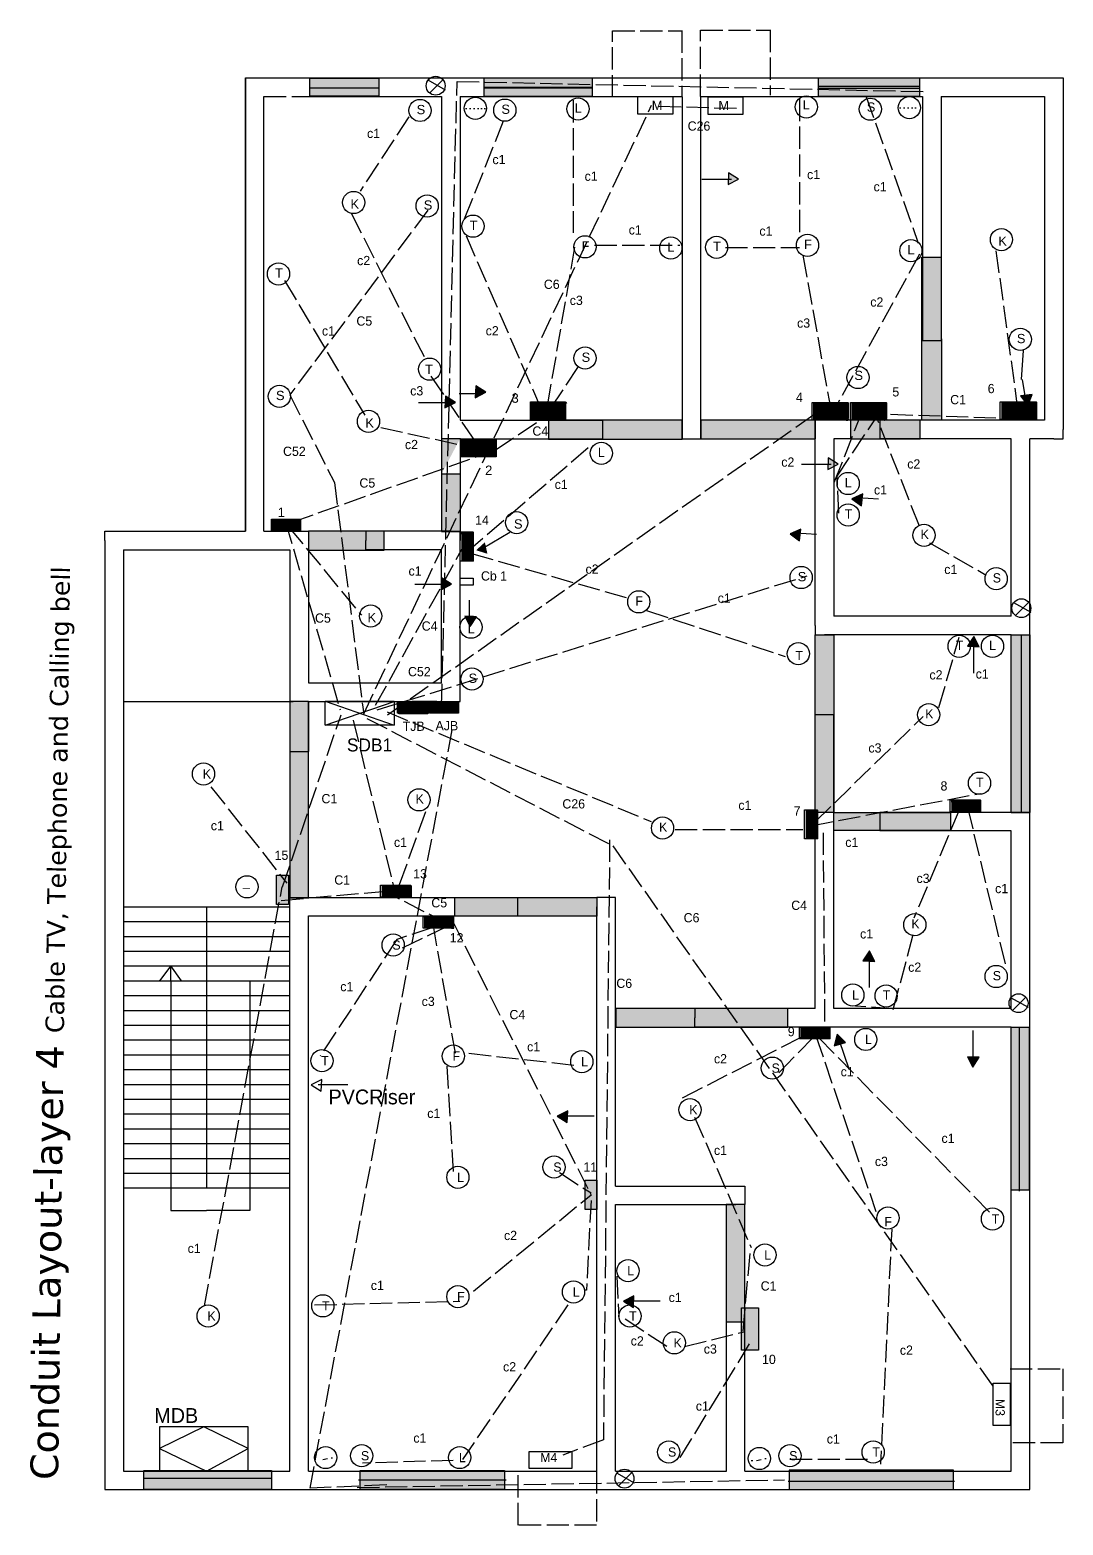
# Model space of a CAD drawing. Header units: inches. Extents: x -18 to 3128, y -1235 to 849.
# Drawn here: x 969 to 1528, y -1198 to -390 of the extents above; entities that cross this region are included whole.
import ezdxf

# ---------------------------------------------------------------- set-up
doc = ezdxf.new("R2010")
doc.units = ezdxf.units.IN
doc.linetypes.add('ACAD_ISO02W100', pattern=[15, 12, -3])
doc.linetypes.add('ACAD_ISO03W100', pattern=[30, 12, -18])
pattern_1 = [(45, (-222.86704, -1348.74117), (-0.088388348, 0.088388348), [])]

msp = doc.modelspace()

# ---------------------------------------------------------------- hatches: boundary and pattern name
for color, points in [(103, [(1120.63, -416.11), (1157.87, -416.11), (1157.87, -425.91), (1120.63, -425.91)]), (55, [(1393.8, -601.02), (1331.94, -601.02), (1331.94, -611.02), (1393.8, -611.02)]), (103, [(1499.8, -717.02), (1509.8, -717.02), (1509.8, -813.02), (1499.8, -813.02)]), (103, [(1499.8, -929.02), (1509.54, -929.02), (1509.54, -1017.16), (1499.8, -1017.16)]), (55, [(1355.74, -1024.99), (1345.62, -1024.99), (1345.62, -1088.4), (1355.74, -1088.4)]), (103, [(1030.85, -1168.71), (1099.89, -1168.71), (1099.89, -1179), (1030.85, -1179)]), (103, [(1147.8, -1168.65), (1225.8, -1168.65), (1225.8, -1178.93), (1147.8, -1178.93)]), (103, [(1468.56, -1168.57), (1379.74, -1168.57), (1379.74, -1178.92), (1468.56, -1178.92)])]:
    msp.add_hatch(color=color).paths.add_polyline_path(points)
h = msp.add_hatch(color=103)
h.paths.add_polyline_path([(1214.92, -416.07), (1273.31, -416.07), (1273.31, -426.15), (1214.92, -426.15)])
edge = h.paths.add_edge_path()
edge.add_line((1214.82, -421.01), (1273.3, -421.01))
h = msp.add_hatch(color=103)
h.paths.add_polyline_path([(1395.5, -416.07), (1450.19, -416.07), (1450.19, -426.01), (1395.5, -426.01)])
edge = h.paths.add_edge_path(flags=17)
edge.add_line((1395.5, -420.49), (1450.19, -420.49))
at = {"linetype": 'ACAD_ISO02W100'}
h = msp.add_hatch(color=7, dxfattribs=at)
h.paths.add_polyline_path([(1346.66, -473.68), (1352.32, -470.74), (1346.94, -467.31)])
h.paths.add_polyline_path([(1400.61, -627.73), (1406.27, -624.79), (1400.89, -621.36)])
h = msp.add_hatch(color=55)
h.paths.add_polyline_path([(1451.47, -512.84), (1461.8, -512.84), (1462.1, -601), (1451.47, -601.04)])
edge = h.paths.add_edge_path(flags=16)
edge.add_line((1451.8, -558.02), (1461.8, -558.02))
at = {"linetype": 'ByBlock'}
for points in [[(1193.6, -594.35), (1199.26, -591.41), (1193.88, -587.97)], [(1210.03, -588.87), (1215.69, -585.93), (1210.31, -582.5)], [(1504.82, -587.93), (1508.65, -593.03), (1511.15, -587.16)], [(1419.47, -640.9), (1413.63, -643.48), (1418.78, -647.24)], [(1386.03, -659.9), (1380.2, -662.48), (1385.34, -666.24)], [(1204.35, -706.96), (1207.29, -712.62), (1210.72, -707.24)]]:
    msp.add_hatch(color=7, dxfattribs=at).paths.add_polyline_path(points)
at = {"linetype": 'ACAD_ISO02W100'}
h = msp.add_hatch(dxfattribs=at)
h.set_pattern_fill('ANSI31', color=252, style=0)
h.set_pattern_definition([(45, (-222.00915, -1348.74117), (-0.088388348, 0.088388348), [])])
h.paths.add_polyline_path([(1392.96, -591.39), (1411.81, -591.39), (1411.81, -601.06), (1392.96, -601.06)])
h.paths.add_polyline_path([(1413.66, -591.39), (1432.51, -591.39), (1432.51, -601.06), (1413.66, -601.06)])
h.paths.add_polyline_path([(1494.67, -591.04), (1513.52, -591.04), (1513.52, -600.7), (1494.67, -600.7)])
h.paths.add_polyline_path([(1168.89, -753.03), (1184.64, -753.03), (1184.64, -759.39), (1168.89, -759.39)])
h.paths.add_polyline_path([(1209.05, -661.42), (1209.05, -677.18), (1202.68, -677.18), (1202.68, -661.42)])
h.paths.add_polyline_path([(1395.25, -811.6), (1395.25, -827.36), (1388.88, -827.36), (1388.88, -811.6)])
h.paths.add_polyline_path([(1467.63, -806.29), (1483.39, -806.29), (1483.39, -812.66), (1467.63, -812.66)])
h.paths.add_polyline_path([(1386.11, -929.03), (1401.87, -929.03), (1401.87, -935.39), (1386.11, -935.39)])
h.paths.add_polyline_path([(1182.64, -869.26), (1198.39, -869.26), (1198.39, -875.62), (1182.64, -875.62)])
h.paths.add_polyline_path([(1159.72, -852.39), (1175.48, -852.39), (1175.48, -858.76), (1159.72, -858.76)])
h = msp.add_hatch(dxfattribs=at)
h.set_pattern_fill('ANSI31', color=252, style=0)
h.set_pattern_definition(pattern_1)
h.paths.add_polyline_path([(1239.97, -591.15), (1258.82, -591.15), (1258.82, -600.81), (1239.97, -600.81)])
h = msp.add_hatch(color=55)
h.paths.add_polyline_path([(1321.8, -601.02), (1249.59, -601.02), (1249.59, -611.28), (1321.8, -611.28)])
edge = h.paths.add_edge_path(flags=16)
edge.add_line((1278.8, -601.02), (1278.8, -611.02))
h = msp.add_hatch(color=55)
h.paths.add_polyline_path([(1450.59, -600.96), (1412.85, -600.96), (1412.85, -611.05), (1450.59, -611.05)])
edge = h.paths.add_edge_path(flags=16)
edge.add_line((1428.8, -601.02), (1428.8, -611.02))
h = msp.add_hatch(color=55)
h.paths.add_polyline_path([(1201.98, -611.04), (1191.85, -611.04), (1191.85, -661.21), (1201.98, -661.21)])
edge = h.paths.add_edge_path()
edge.add_line((1201.8, -611.02), (1201.8, -630.02))
edge.add_line((1191.8, -630.02), (1201.8, -630.02))
h = msp.add_hatch(dxfattribs=at)
h.set_pattern_fill('ANSI31', color=252, style=0)
h.set_pattern_definition(pattern_1)
h.paths.add_polyline_path([(1202.49, -611.23), (1221.34, -611.23), (1221.34, -620.89), (1202.49, -620.89)])
h = msp.add_hatch(dxfattribs=at)
h.set_pattern_fill('ANSI31', color=252, style=0)
h.set_pattern_definition(pattern_1)
h.paths.add_polyline_path([(1099.81, -654.48), (1115.57, -654.48), (1115.57, -660.85), (1099.81, -660.85)])
h.paths.add_polyline_path([(1101.97, -647.05), (1106.32, -647.05), (1106.32, -654.57), (1101.97, -654.57)], flags=9)
h = msp.add_hatch(color=55)
h.paths.add_polyline_path([(1160.81, -661.01), (1119.96, -661.01), (1119.96, -671.22), (1160.81, -671.22)])
edge = h.paths.add_edge_path(flags=16)
edge.add_line((1150.8, -671.02), (1150.8, -666.02))
edge.add_line((1150.8, -661.02), (1150.8, -666.02))
for color, points in [(7, [(1215.21, -667.01), (1210.52, -671.33), (1216.61, -673.24)]), (7, [(1191.51, -692.65), (1197.17, -689.71), (1191.79, -686.28)]), (7, [(1482.51, -723.54), (1479.56, -717.88), (1476.13, -723.25)]), (57, [(1168.63, -753.39), (1184.39, -753.39), (1184.39, -759.75), (1168.63, -759.75)]), (252, [(1109, -846.98), (1109, -862.74), (1102.63, -862.74), (1102.63, -846.98)]), (7, [(1426.01, -893.54), (1423.06, -887.88), (1419.63, -893.25)]), (7, [(1410.25, -937.36), (1405.62, -932.97), (1404.13, -939.17)]), (7, [(1476.13, -945.08), (1479.08, -950.74), (1482.51, -945.36)]), (7, [(1260.05, -974.33), (1254.39, -977.28), (1259.77, -980.71)]), (7, [(1295.79, -1074.24), (1290.13, -1077.18), (1295.51, -1080.61)])]:
    msp.add_hatch(color=color, dxfattribs=at).paths.add_polyline_path(points)
h = msp.add_hatch(color=55)
h.paths.add_polyline_path([(1393.8, -717.02), (1403.8, -717.02), (1403.8, -813.02), (1393.8, -813.02)])
edge = h.paths.add_edge_path(flags=17)
edge.add_line((1393.8, -760.02), (1403.8, -760.02))
h = msp.add_hatch(color=55)
h.paths.add_polyline_path([(1119.79, -753.01), (1109.8, -753.01), (1109.8, -859.21), (1119.79, -859.21)])
edge = h.paths.add_edge_path()
edge.add_line((1109.8, -780.02), (1119.8, -780.02))
h = msp.add_hatch(dxfattribs=at)
h.set_pattern_fill('ANSI31', color=141, style=0)
h.set_pattern_definition(pattern_1)
h.paths.add_polyline_path([(1185.29, -753.07), (1201.04, -753.07), (1201.04, -759.44), (1185.29, -759.44)])
h = msp.add_hatch(color=55)
h.paths.add_polyline_path([(1403.8, -813.02), (1466.86, -813.02), (1466.86, -822.88), (1403.8, -822.88)])
edge = h.paths.add_edge_path()
edge.add_line((1428.8, -813.02), (1428.8, -823.02))
h = msp.add_hatch(color=55)
h.paths.add_polyline_path([(1198.94, -858.95), (1275.78, -858.95), (1275.78, -869.09), (1198.94, -869.09)])
edge = h.paths.add_edge_path(flags=16)
edge.add_line((1232.8, -859.02), (1232.8, -869.02))
h = msp.add_hatch(color=55)
h.paths.add_polyline_path([(1378.98, -919), (1286.05, -919), (1286.05, -929.02), (1378.98, -929.02)])
edge = h.paths.add_edge_path()
edge.add_line((1328.8, -929.02), (1328.8, -924.02))
edge.add_line((1328.8, -919.02), (1328.8, -924.02))
h = msp.add_hatch(color=252, dxfattribs=at)
h.paths.add_polyline_path([(1363.18, -1080.78), (1363.18, -1103.78), (1353.88, -1103.78), (1353.88, -1080.78)])
h.paths.add_polyline_path([(1275.72, -1011.88), (1275.72, -1027.64), (1269.35, -1027.64), (1269.35, -1011.88)])

# ---------------------------------------------------------------- linework, layer by layer
for p, q in [((1284.22, -426.47), (1284.22, -390.6)), ((1284.22, -390.6), (1321.75, -390.6)), ((1321.75, -390.6), (1321.75, -390.4)), ((1321.75, -390.4), (1321.75, -425.76)), ((1331.84, -426.15), (1331.84, -390.28)), ((1331.84, -390.28), (1369.36, -390.28)), ((1369.36, -390.28), (1369.36, -390.08)), ((1369.36, -390.08), (1369.36, -425.44)), ((1095.8, -426.02), (1114.8, -426.02)), ((1262.97, -428.11), (1262.97, -499.83)), ((1385.37, -427.37), (1385.37, -499.87)), ((1421.34, -426.18), (1449.51, -505.26)), ((1174.13, -437.02), (1147.82, -477.22)), ((1225.14, -439.44), (1203.21, -494.56)), ((1142.9, -489.13), (1182.64, -567.31)), ((1205.09, -501.45), (1245.82, -595.39)), ((1263.67, -507.57), (1248.19, -597.58)), ((1274.49, -506.46), (1320.63, -506.46)), ((1345.22, -507.66), (1385.37, -507.66)), ((1387.17, -511.85), (1402.16, -595.13)), ((1450.11, -511.25), (1403.36, -596.93)), ((1491.47, -509.45), (1502.85, -592.13)), ((1106.99, -525.61), (1150.28, -598.36)), ((1265.62, -572.07), (1249.74, -596.16)), ((1404.13, -634.74), (1418.63, -597.74)), ((1158.99, -604.98), (1211.32, -616.4)), ((1271, -616), (1206.13, -671.91)), ((1211.32, -616.4), (1211.32, -616.4)), ((1109.15, -658.59), (1148.45, -706.5)), ((1207.91, -673.1), (1293.61, -697.49)), ((1302.68, -703.81), (1377.63, -728.74)), ((1183.13, -812.74), (1167.63, -855.74)), ((1318.04, -822.21), (1387.15, -822.21))]:
    msp.add_line(p, q, dxfattribs=at)
for p, q in [((1085.8, -421.02), (1085.8, -416.02)), ((1085.8, -416.02), (1090.8, -416.02)), ((1085.8, -416.02), (1085.8, -661.02)), ((1090.8, -416.02), (1114.8, -416.02)), ((1114.8, -416.02), (1196.8, -416.02)), ((1184.32, -417.15), (1193.82, -422.43)), ((1185.38, -424.18), (1192.41, -417.15)), ((1196.8, -416.02), (1326.8, -416.02)), ((1326.8, -416.02), (1456.8, -416.02)), ((1456.8, -416.02), (1522.8, -416.02)), ((1522.8, -416.02), (1527.8, -416.02)), ((1527.8, -416.02), (1527.8, -421.02)), ((1085.8, -661.02), (1085.8, -421.02)), ((1085.8, -421.02), (1085.8, -661.02)), ((1095.8, -661.02), (1095.8, -426.02)), ((1102.8, -426.02), (1105.3, -426.02)), ((1105.3, -426.02), (1105.3, -426.02)), ((1105.3, -426.02), (1106.93, -426.02)), ((1114.8, -426.02), (1191.8, -426.02)), ((1191.8, -426.02), (1191.8, -606.02)), ((1201.8, -426.02), (1321.8, -426.02)), ((1201.8, -426.02), (1201.8, -601.02)), ((1321.8, -426.02), (1321.8, -606.02)), ((1331.8, -426.02), (1451.8, -426.02)), ((1331.8, -426.02), (1331.8, -606.02)), ((1451.8, -426.02), (1451.8, -558.02)), ((1461.8, -426.02), (1517.8, -426.02)), ((1461.8, -426.02), (1461.8, -558.02)), ((1517.8, -426.02), (1517.8, -601.02)), ((1527.8, -421.02), (1527.8, -606.02)), ((1451.8, -558.02), (1461.8, -558.02)), ((1505.25, -578.95), (1506.45, -563.38)), ((1191.8, -606.02), (1191.8, -630.02)), ((1201.8, -601.02), (1278.8, -601.02)), ((1278.8, -601.02), (1278.8, -611.02)), ((1321.8, -606.02), (1321.8, -611.02)), ((1331.8, -606.02), (1331.8, -611.02)), ((1413, -601.02), (1393.8, -601.02)), ((1393.8, -601.02), (1393.8, -611.02)), ((1413, -611.02), (1413, -601.02)), ((1504.8, -601.02), (1428.8, -601.02)), ((1428.8, -601.02), (1428.8, -611.02)), ((1517.8, -601.02), (1504.8, -601.02)), ((1527.8, -611.02), (1527.8, -606.02)), ((1201.8, -611.02), (1201.8, -630.02)), ((1201.8, -611.02), (1278.8, -611.02)), ((1321.8, -611.02), (1331.94, -611.02)), ((1393.8, -712.02), (1393.8, -611.02)), ((1413, -611.02), (1403.8, -611.02)), ((1403.8, -611.02), (1403.8, -707.02)), ((1499.8, -611.02), (1428.8, -611.02)), ((1499.8, -707.02), (1499.8, -611.02)), ((1509.8, -712.02), (1509.8, -611.02)), ((1522.8, -611.02), (1509.8, -611.02)), ((1522.8, -611.02), (1527.8, -611.02)), ((1191.8, -630.02), (1201.8, -630.02)), ((1009.8, -666.02), (1009.8, -661.02)), ((1009.8, -661.02), (1014.8, -661.02)), ((1014.8, -661.02), (1085.8, -661.02)), ((1095.8, -661.02), (1114.8, -661.02)), ((1114.8, -661.02), (1119.8, -661.02)), ((1119.8, -661.02), (1119.8, -666.02)), ((1196.8, -661.02), (1150.8, -661.02)), ((1150.8, -661.02), (1150.8, -666.02)), ((1196.8, -661.02), (1201.8, -661.02)), ((1201.8, -661.02), (1201.8, -666.02)), ((1009.8, -666.02), (1009.8, -748.02)), ((1119.8, -666.02), (1119.8, -743.02)), ((1150.8, -671.02), (1150.8, -666.02)), ((1201.8, -748.02), (1201.8, -666.02)), ((1019.8, -671.02), (1019.8, -748.02)), ((1019.8, -671.02), (1090.8, -671.02)), ((1090.8, -671.02), (1109.8, -671.02)), ((1109.8, -671.02), (1109.8, -748.02)), ((1191.8, -671.02), (1150.8, -671.02)), ((1191.8, -743.02), (1191.8, -671.02)), ((1500.93, -699.54), (1510.43, -704.81)), ((1501.99, -706.57), (1509.03, -699.54)), ((1499.8, -707.02), (1403.8, -707.02)), ((1393.8, -712.02), (1393.8, -717.02)), ((1393.8, -717.02), (1398.8, -717.02)), ((1499.8, -717.02), (1398.8, -717.02)), ((1499.8, -813.02), (1499.8, -717.02)), ((1499.8, -717.02), (1509.8, -717.02)), ((1509.8, -818.02), (1509.8, -712.02)), ((1119.8, -743.02), (1191.8, -743.02)), ((1009.8, -748.02), (1009.8, -864.02)), ((1019.8, -748.02), (1019.8, -864.02)), ((1109.8, -748.02), (1109.8, -780.02)), ((1201.8, -753.02), (1201.8, -748.02)), ((1119.8, -753.02), (1119.8, -780.02)), ((1119.8, -753.02), (1196.8, -753.02)), ((1128.85, -752.91), (1166.23, -765.82)), ((1128.85, -765.82), (1166.23, -753.02)), ((1196.8, -753.02), (1201.8, -753.02)), ((1393.8, -919.02), (1393.8, -760.02)), ((1393.8, -760.02), (1403.8, -760.02)), ((1403.8, -919.02), (1403.8, -760.02)), ((1109.8, -780.02), (1119.8, -780.02)), ((1499.8, -813.02), (1428.8, -813.02)), ((1428.8, -813.02), (1428.8, -823.02)), ((1499.8, -813.02), (1509.8, -813.02)), ((1499.8, -823.02), (1428.8, -823.02)), ((1499.8, -919.02), (1499.8, -823.02)), ((1509.8, -924.02), (1509.8, -818.02)), ((1009.8, -864.02), (1009.8, -1174.02)), ((1019.8, -864.02), (1019.8, -1169.02)), ((1019.8, -864.02), (1109.8, -864.02)), ((1064.8, -864.02), (1064.8, -1016.02)), ((1109.8, -864.02), (1109.8, -859.02)), ((1109.8, -859.02), (1114.8, -859.02)), ((1109.8, -1169.02), (1109.8, -864.02)), ((1114.8, -859.02), (1232.8, -859.02)), ((1232.8, -859.02), (1232.8, -869.02)), ((1285.8, -858.95), (1275.78, -858.95)), ((1275.8, -1020.02), (1275.8, -864.02)), ((1285.8, -864.02), (1285.8, -858.95)), ((1285.8, -1015.02), (1285.8, -864.02)), ((1019.8, -872.02), (1109.8, -872.02)), ((1119.8, -1169.02), (1119.8, -869.02)), ((1119.8, -869.02), (1232.8, -869.02)), ((1019.8, -880.02), (1109.8, -880.02)), ((1019.8, -888.02), (1109.8, -888.02)), ((1019.8, -896.02), (1109.8, -896.02)), ((1045.44, -896.02), (1039.41, -904.02)), ((1045.45, -904.02), (1045.44, -896.02)), ((1051.16, -904.02), (1045.44, -896.02)), ((1019.8, -904.02), (1109.8, -904.02)), ((1039.15, -903.69), (1039.15, -903.69)), ((1045.45, -904.02), (1045.45, -1028.27)), ((1045.45, -904.02), (1051.16, -904.02)), ((1088.21, -904.02), (1088.21, -1028.27)), ((1019.8, -912.02), (1109.8, -912.02)), ((1499.43, -913.04), (1508.93, -918.31)), ((1500.49, -920.07), (1507.53, -913.04)), ((1019.8, -920.02), (1109.8, -920.02)), ((1393.8, -919.02), (1328.8, -919.02)), ((1328.8, -919.02), (1328.8, -924.02)), ((1499.8, -919.02), (1403.8, -919.02)), ((1019.8, -928.02), (1109.8, -928.02)), ((1328.8, -929.02), (1328.8, -924.02)), ((1398.8, -929.02), (1328.8, -929.02)), ((1499.8, -929.02), (1398.8, -929.02)), ((1499.8, -1020.02), (1499.8, -929.02)), ((1509.8, -1020.02), (1509.8, -924.02)), ((1019.8, -936.02), (1109.8, -936.02)), ((1019.8, -944.02), (1109.8, -944.02)), ((1019.8, -952.02), (1109.8, -952.02)), ((1019.8, -960.02), (1109.8, -960.02)), ((1019.8, -968.02), (1109.8, -968.02)), ((1019.8, -976.02), (1109.8, -976.02)), ((1019.8, -984.02), (1109.8, -984.02)), ((1019.8, -992.02), (1109.8, -992.02)), ((1019.8, -1000.02), (1109.8, -1000.02)), ((1019.8, -1008.02), (1109.8, -1008.02)), ((1019.8, -1016.02), (1109.8, -1016.02)), ((1285.8, -1015.02), (1350.8, -1015.02)), ((1350.8, -1015.02), (1355.8, -1015.02)), ((1355.8, -1015.02), (1355.8, -1025.02)), ((1275.8, -1169.02), (1275.8, -1020.02)), ((1285.8, -1169.02), (1285.8, -1025.02)), ((1285.8, -1025.02), (1350.8, -1025.02)), ((1355.8, -1025.02), (1350.8, -1025.02)), ((1499.8, -1169.02), (1499.8, -1020.02)), ((1509.8, -1174.02), (1509.8, -1020.02)), ((1045.45, -1028.27), (1064.8, -1028.27)), ((1088.21, -1028.27), (1064.8, -1028.27)), ((1345.8, -1169.02), (1345.8, -1050.02)), ((1355.8, -1169.02), (1355.8, -1050.02)), ((1087.17, -1145.1), (1039.33, -1145.1)), ((1039.33, -1145.1), (1039.33, -1168.71)), ((1063.25, -1145.1), (1039.33, -1156.9)), ((1087.17, -1156.9), (1063.25, -1145.1)), ((1087.17, -1168.71), (1087.17, -1145.1)), ((1039.33, -1156.9), (1064.8, -1169.02)), ((1064.8, -1169.02), (1087.17, -1156.9)), ((1019.8, -1169.02), (1109.8, -1169.02)), ((1039.33, -1168.71), (1086.56, -1168.71)), ((1119.8, -1169.02), (1275.8, -1169.02)), ((1285.8, -1169.02), (1345.8, -1169.02)), ((1286.43, -1170.04), (1295.93, -1175.31)), ((1287.49, -1177.07), (1294.53, -1170.04)), ((1355.8, -1169.02), (1499.8, -1169.02)), ((1009.8, -1174.02), (1009.8, -1179.02)), ((1009.8, -1179.02), (1014.8, -1179.02)), ((1014.8, -1179.02), (1114.8, -1179.02)), ((1114.8, -1179.02), (1280.8, -1179.02)), ((1280.8, -1179.02), (1350.8, -1179.02)), ((1350.8, -1179.02), (1504.8, -1179.02)), ((1504.8, -1179.02), (1509.8, -1179.02)), ((1509.8, -1179.02), (1509.8, -1174.02))]:
    msp.add_line(p, q)
at = {"color": 140, "linetype": 'ACAD_ISO02W100'}
for p, q in [((1191.85, -755.48), (1200.17, -417.93)), ((1200.17, -417.93), (1454.55, -423.48)), ((1120.74, -1178.33), (1197.89, -766.65)), ((1162.14, -1176.45), (1120.74, -1178.33)), ((1146.26, -1177.88), (1377.26, -1173.79))]:
    msp.add_line(p, q, dxfattribs=at)
at = {"color": 250}
for p, q in [((1120.57, -421.36), (1157.5, -421.36)), ((1215.05, -421.41), (1273.48, -421.41)), ((1395.32, -421.57), (1450.38, -421.57)), ((1505.2, -717.21), (1505.2, -813.46)), ((1504.05, -929.65), (1504.05, -1017.68)), ((1030.85, -1172.95), (1099.89, -1172.95)), ((1146.95, -1173.79), (1226.66, -1173.79)), ((1379.19, -1174.56), (1469.1, -1174.56))]:
    msp.add_line(p, q, dxfattribs=at)
at = {"color": 0}
for p, q in [((1214.82, -421.01), (1273.3, -421.01)), ((1395.5, -420.49), (1450.19, -420.49)), ((1111.63, -753.24), (1019.63, -753.24))]:
    msp.add_line(p, q, dxfattribs=at)
at = {"color": 3, "linetype": 'ACAD_ISO02W100'}
for p, q in [((1149.7, -759.73), (1305.37, -430.82)), ((1309.25, -431.26), (1352.96, -432.51)), ((1184.41, -487.57), (1109.73, -587.4)), ((1109.73, -587.4), (1133.92, -634.68)), ((1133.92, -634.68), (1149.7, -759.73)), ((1157.06, -757.63), (1389.51, -685.12)), ((1151.49, -762.24), (1284.36, -831.13)), ((1282.68, -827.77), (1279.32, -1152.07)), ((1284.36, -831.13), (1491.23, -1125.18)), ((1279.32, -1152.07), (1257.45, -1160.47))]:
    msp.add_line(p, q, dxfattribs=at)
at = {"linetype": 'ACAD_ISO03W100'}
for p, q in [((1204.71, -432.49), (1205.43, -432.49)), ((1206.83, -432.49), (1207.55, -432.49)), ((1209.1, -432.49), (1209.82, -432.49)), ((1211.17, -432.49), (1211.89, -432.49)), ((1213.05, -432.49), (1213.77, -432.49)), ((1214.79, -432.49), (1215.51, -432.49)), ((1439.33, -432.22), (1440.05, -432.22)), ((1441.45, -432.22), (1442.17, -432.22)), ((1443.71, -432.22), (1444.44, -432.22)), ((1445.79, -432.22), (1446.51, -432.22)), ((1447.67, -432.22), (1448.39, -432.22)), ((1132.08, -1161.8), (1132.8, -1161.8)), ((1366.58, -1162.3), (1367.3, -1162.3))]:
    msp.add_line(p, q, dxfattribs=at)
at = {"linetype": 'ByBlock'}
for p, q in [((1332.45, -470.77), (1348.55, -470.77)), ((1505.66, -578.98), (1507.51, -590.04)), ((1201.34, -586.57), (1212.55, -586.57)), ((1179.39, -591.44), (1195.48, -591.44)), ((1386.4, -624.83), (1402.5, -624.83)), ((1428, -643.75), (1416.81, -643.04)), ((1228.65, -661.81), (1214.15, -670.31)), ((1394.56, -662.75), (1383.37, -662.04)), ((1177.31, -689.75), (1193.4, -689.75)), ((1206.66, -698.26), (1206.66, -709.48)), ((1479.6, -737.74), (1479.6, -721.65)), ((1423.1, -907.74), (1423.1, -891.65)), ((1412.13, -951.74), (1406.89, -936.53)), ((1479.04, -930.88), (1479.04, -946.97)), ((1141.22, -960.31), (1125.13, -960.31)), ((1274.25, -977.24), (1258.16, -977.24)), ((1310, -1077.15), (1293.9, -1077.15))]:
    msp.add_line(p, q, dxfattribs=at)
at = {"color": 9, "linetype": 'ACAD_ISO02W100'}
msp.add_line((1186.07, -577.23), (1211.92, -615.57), dxfattribs=at)
at = {"color": 1, "linetype": 'ACAD_ISO02W100'}
for p, q in [((1162.55, -760.36), (1396.76, -595.29)), ((1220.7, -617.31), (1259.61, -591.39)), ((1419.57, -597.35), (1499.38, -600.04)), ((1111.03, -656.18), (1220.7, -617.31)), ((1107.49, -656.18), (1136.97, -757.51)), ((1156.17, -755.15), (1205.45, -665.95)), ((1162.4, -758.73), (1305.16, -818.01)), ((1143.99, -763.25), (1166.6, -855.92)), ((1398.05, -824), (1398.95, -934.2)), ((1105.15, -860.56), (1164.28, -855.35)), ((1195.77, -873.57), (1165.18, -857.83)), ((1197.63, -871.72), (1272.72, -1019.91)), ((1358.38, -1051.53), (1354.6, -1094.24))]:
    msp.add_line(p, q, dxfattribs=at)
at = {"color": 0, "linetype": 'ACAD_ISO02W100'}
for p, q in [((1405.63, -631.24), (1429.13, -596.24)), ((1450.13, -658.24), (1425.13, -594.74)), ((1406.63, -651.24), (1405.63, -631.24)), ((1455.63, -667.24), (1486.13, -684.74)), ((1460.63, -756.24), (1471.63, -718.24)), ((1393.63, -818.24), (1452.13, -761.24)), ((1067.13, -799.24), (1108.13, -851.24)), ((1391.63, -820.24), (1483.13, -802.74)), ((1471.63, -811.74), (1447.13, -870.24)), ((1476.13, -810.24), (1497.13, -897.74)), ((1063.63, -1079.74), (1105.63, -853.24)), ((1187.13, -875.24), (1167.63, -881.74)), ((1170.63, -886.24), (1196.63, -873.74)), ((1187.13, -873.24), (1199.13, -943.24)), ((1446.63, -879.24), (1435.63, -920.24)), ((1167.63, -881.74), (1126.13, -944.74)), ((1436.13, -919.24), (1415.63, -917.74)), ((1322.13, -967.24), (1388.63, -933.24)), ((1374.13, -953.74), (1394.13, -933.24)), ((1394.13, -933.74), (1426.63, -1028.74)), ((1395.63, -934.74), (1488.63, -1029.74)), ((1206.63, -943.24), (1264.63, -949.74)), ((1194.63, -950.24), (1198.13, -1008.74)), ((1328.63, -977.74), (1359.13, -1048.24)), ((1255.63, -1007.74), (1272.63, -1018.74)), ((1209.13, -1071.74), (1272.63, -1019.74)), ((1272.63, -1022.74), (1270.13, -1071.24)), ((1435.13, -1038.24), (1429.13, -1165.24)), ((1286.63, -1063.74), (1287.63, -1085.74)), ((1270.13, -1071.24), (1269.63, -1071.24)), ((1123.13, -1079.24), (1201.63, -1077.24)), ((1260.13, -1079.24), (1203.13, -1162.74)), ((1313.63, -1101.74), (1290.63, -1086.74)), ((1323.13, -1101.74), (1355.13, -1093.74)), ((1358.13, -1100.24), (1319.13, -1164.24)), ((1499.13, -1113.74), (1527.63, -1113.74)), ((1527.63, -1113.74), (1527.63, -1153.74)), ((1527.63, -1153.74), (1499.13, -1153.74)), ((1127.63, -1162.74), (1130.13, -1162.24)), ((1198.13, -1163.24), (1149.13, -1164.74)), ((1359.13, -1163.24), (1360.13, -1163.24)), ((1362.13, -1163.24), (1364.63, -1162.74)), ((1422.13, -1162.74), (1378.13, -1162.74)), ((1233.13, -1198.24), (1233.13, -1169.24)), ((1275.63, -1169.24), (1275.63, -1198.24)), ((1275.63, -1198.24), (1233.13, -1198.24))]:
    msp.add_line(p, q, dxfattribs=at)
at = {"color": 4, "linetype": 'ACAD_ISO02W100'}
msp.add_line((1105.85, -853.34), (1137.48, -760.23), dxfattribs=at)
at = {"color": 0}
for points in [[(1120.63, -416.11), (1157.87, -416.11), (1157.87, -425.91), (1120.63, -425.91)], [(1214.92, -416.07), (1273.31, -416.07), (1273.31, -426.15), (1214.92, -426.15)], [(1395.5, -416.07), (1450.19, -416.07), (1450.19, -426.01), (1395.5, -426.01)]]:
    msp.add_lwpolyline(points, close=True, dxfattribs=at)
for points in [[(1297.9, -426.04), (1316.75, -426.04), (1316.75, -435.7), (1297.9, -435.7)], [(1335.87, -426.19), (1354.72, -426.19), (1354.72, -435.86), (1335.87, -435.86)], [(1451.47, -512.84), (1461.8, -512.84), (1462.1, -601), (1451.47, -601.04)], [(1239.97, -591.15), (1258.82, -591.15), (1258.82, -600.81), (1239.97, -600.81)], [(1392.11, -591.39), (1410.96, -591.39), (1410.96, -601.06), (1392.11, -601.06)], [(1412.8, -591.39), (1431.65, -591.39), (1431.65, -601.06), (1412.8, -601.06)], [(1493.81, -591.04), (1512.66, -591.04), (1512.66, -600.7), (1493.81, -600.7)], [(1321.8, -601.02), (1249.59, -601.02), (1249.59, -611.28), (1321.8, -611.28)], [(1393.8, -601.02), (1331.94, -601.02), (1331.94, -611.02), (1393.8, -611.02)], [(1450.59, -600.96), (1412.85, -600.96), (1412.85, -611.05), (1450.59, -611.05)], [(1201.98, -611.04), (1191.85, -611.04), (1191.85, -661.21), (1201.98, -661.21)], [(1099.81, -654.48), (1115.57, -654.48), (1115.57, -660.85), (1099.81, -660.85)], [(1160.81, -661.01), (1119.96, -661.01), (1119.96, -671.22), (1160.81, -671.22)], [(1208.19, -661.42), (1208.19, -677.18), (1201.82, -677.18), (1201.82, -661.42)], [(1201.82, -686.49), (1208.86, -686.49), (1208.86, -690.22), (1201.82, -690.22)], [(1393.8, -717.02), (1403.8, -717.02), (1403.8, -813.02), (1393.8, -813.02)], [(1499.8, -717.02), (1509.8, -717.02), (1509.8, -813.02), (1499.8, -813.02)], [(1119.79, -753.01), (1109.8, -753.01), (1109.8, -859.21), (1119.79, -859.21)], [(1128.85, -752.91), (1166.23, -752.91), (1166.23, -765.82), (1128.85, -765.82)], [(1168.03, -753.03), (1183.79, -753.03), (1183.79, -759.39), (1168.03, -759.39)], [(1168.63, -753.39), (1184.39, -753.39), (1184.39, -759.75), (1168.63, -759.75)], [(1175.74, -753.02), (1189.34, -753.02), (1189.34, -753.02), (1175.74, -753.02)], [(1185.29, -753.07), (1201.04, -753.07), (1201.04, -759.44), (1185.29, -759.44)], [(1466.77, -806.29), (1482.53, -806.29), (1482.53, -812.66), (1466.77, -812.66)], [(1394.39, -811.6), (1394.39, -827.36), (1388.02, -827.36), (1388.02, -811.6)], [(1403.8, -813.02), (1466.86, -813.02), (1466.86, -822.88), (1403.8, -822.88)], [(1109, -846.98), (1109, -862.74), (1102.63, -862.74), (1102.63, -846.98)], [(1158.86, -852.39), (1174.62, -852.39), (1174.62, -858.76), (1158.86, -858.76)], [(1198.94, -858.95), (1275.78, -858.95), (1275.78, -869.09), (1198.94, -869.09)], [(1181.78, -869.26), (1197.54, -869.26), (1197.54, -875.62), (1181.78, -875.62)], [(1378.98, -919), (1286.05, -919), (1286.05, -929.02), (1378.98, -929.02)], [(1385.25, -929.03), (1401.01, -929.03), (1401.01, -935.39), (1385.25, -935.39)], [(1499.8, -929.02), (1509.54, -929.02), (1509.54, -1017.16), (1499.8, -1017.16)], [(1275.72, -1011.88), (1275.72, -1027.64), (1269.35, -1027.64), (1269.35, -1011.88)], [(1355.74, -1024.99), (1345.62, -1024.99), (1345.62, -1088.4), (1355.74, -1088.4)], [(1363.18, -1080.78), (1363.18, -1103.78), (1353.88, -1103.78), (1353.88, -1080.78)], [(1499.2, -1121.45), (1499.2, -1144.45), (1489.91, -1144.45), (1489.91, -1121.45)], [(1262.23, -1167.71), (1239.23, -1167.71), (1239.23, -1158.41), (1262.23, -1158.41)], [(1030.85, -1168.71), (1099.89, -1168.71), (1099.89, -1179), (1030.85, -1179)], [(1147.8, -1168.65), (1225.8, -1168.65), (1225.8, -1178.93), (1147.8, -1178.93)], [(1468.56, -1168.57), (1379.74, -1168.57), (1379.74, -1178.92), (1468.56, -1178.92)]]:
    msp.add_lwpolyline(points, close=True)
at = {"linetype": 'ByBlock'}
for points in [[(1346.66, -473.68), (1352.32, -470.74), (1346.94, -467.31)], [(1193.6, -594.35), (1199.26, -591.41), (1193.88, -587.97)], [(1210.03, -588.87), (1215.69, -585.93), (1210.31, -582.5)], [(1504.82, -587.93), (1508.65, -593.03), (1511.15, -587.16)], [(1400.61, -627.73), (1406.27, -624.79), (1400.89, -621.36)], [(1419.47, -640.9), (1413.63, -643.48), (1418.78, -647.24)], [(1386.03, -659.9), (1380.2, -662.48), (1385.34, -666.24)], [(1191.51, -692.65), (1197.17, -689.71), (1191.79, -686.28)], [(1204.35, -706.96), (1207.29, -712.62), (1210.72, -707.24)], [(1482.51, -723.54), (1479.56, -717.88), (1476.13, -723.25)], [(1426.01, -893.54), (1423.06, -887.88), (1419.63, -893.25)], [(1410.25, -937.36), (1405.62, -932.97), (1404.13, -939.17)], [(1476.13, -945.08), (1479.08, -950.74), (1482.51, -945.36)], [(1127.02, -957.41), (1121.35, -960.35), (1126.73, -963.78)], [(1260.05, -974.33), (1254.39, -977.28), (1259.77, -980.71)], [(1295.79, -1074.24), (1290.13, -1077.18), (1295.51, -1080.61)]]:
    msp.add_lwpolyline(points, close=True, dxfattribs=at)
at = {"color": 252}
msp.add_lwpolyline([(1202.49, -611.23), (1221.34, -611.23), (1221.34, -620.89), (1202.49, -620.89)], close=True, dxfattribs=at)
for centre, radius in [((1188.62, -420.26), 5.1), ((1180.19, -433.62), 6), ((1210.1, -432.43), 6), ((1226, -433.44), 6), ((1265.6, -432.82), 6), ((1389.03, -431.73), 6), ((1423.63, -432.95), 6), ((1444.72, -432.16), 6), ((1144.29, -483.38), 6), ((1184.03, -485.21), 6), ((1208.84, -496.17), 6), ((1389.63, -506.48), 6), ((1494.47, -503.41), 6), ((1269.36, -507.35), 6), ((1315.73, -507.97), 6), ((1340.47, -507.58), 6), ((1445.52, -509.4), 6), ((1103.64, -521.98), 6), ((1504.66, -557.38), 6), ((1269.36, -567.47), 6), ((1185.38, -573.47), 6), ((1416.95, -577.96), 6), ((1104.14, -588.15), 6), ((1152.31, -601.69), 6), ((1278.19, -618.92), 6), ((1411.63, -635.24), 6), ((1411.63, -652.24), 6), ((1232.36, -656.4), 6), ((1452.63, -663.24), 6), ((1386.2, -686.07), 6), ((1491.63, -686.74), 6), ((1298.42, -699.23), 6), ((1153.49, -706.87), 6), ((1505.23, -702.64), 5.1), ((1207.7, -712.91), 6), ((1471.63, -723.24), 6), ((1489.63, -723.24), 6), ((1384.63, -727.24), 6), ((1208.23, -740.97), 6), ((1455.13, -760.24), 6), ((1063.13, -792.24), 6), ((1482.63, -797.24), 6), ((1179.63, -806.24), 6), ((1311.27, -821.47), 6), ((1086.63, -853.24), 6), ((1447.63, -873.74), 6), ((1165.63, -884.74), 6), ((1491.63, -901.74), 6), ((1414.13, -911.74), 6), ((1432.13, -912.24), 6), ((1503.73, -916.14), 5.1), ((1421.13, -935.74), 6), ((1127.13, -947.24), 6), ((1198.13, -944.74), 6), ((1267.63, -947.74), 6), ((1370.63, -951.24), 6), ((1326.13, -973.74), 6), ((1252.63, -1004.74), 6), ((1200.63, -1010.24), 6), ((1433.13, -1032.24), 6), ((1489.63, -1032.74), 6), ((1366.63, -1052.24), 6), ((1292.63, -1060.74), 6), ((1263.13, -1072.24), 6), ((1127.63, -1079.74), 6), ((1200.63, -1074.74), 6), ((1065.63, -1085.24), 6), ((1293.63, -1085.24), 6), ((1317.63, -1099.74), 6), ((1148.63, -1160.74), 6), ((1314.63, -1158.74), 6), ((1380.13, -1160.74), 6), ((1425.13, -1158.74), 6), ((1129.13, -1161.74), 6), ((1201.63, -1161.74), 6), ((1363.63, -1162.24), 6), ((1290.73, -1173.14), 5.1)]:
    msp.add_circle(centre, radius)

# ---------------------------------------------------------------- texts
at = {"char_height": 5, "attachment_point": 1}
for s, insert, width in [('L', (1387.08, -428.1), 5.538), ('{\\fArial|b0|i0|c0|p34;S}', (1178.33, -430.64), 5.538), ('{\\fArial|b0|i0|c0|p34;S}', (1224.14, -430.46), 5.538), ('{\\fArial|b0|i0|c0|p34;L}', (1263.74, -429.84), 5.538), ('{\\fArial|b0|i0|c0|p34;S}', (1421.68, -429.31), 5.538), ('{\\fArial|b0|i0|c0|p34;K}', (1142.56, -481.71), 5.1553), ('{\\fArial|b0|i0|c0|p34;S}', (1182.16, -482.23), 5.538), ('{\\fArial|b0|i0|c0|p34;T}', (1206.97, -493.19), 5.538), ('{\\fArial|b0|i0|c0|p34;F}', (1267.5, -504.37), 5.538), ('{\\fArial|b0|i0|c0|p34;L}', (1313.87, -505), 5.538), ('{\\fArial|b0|i0|c0|p34;T}', (1338.6, -504.6), 5.538), ('{\\fArial|b0|i0|c0|p34;F}', (1387.77, -503.5), 5.538), ('{\\fArial|b0|i0|c0|p34;L}', (1443.65, -506.42), 5.538), ('{\\fArial|b0|i0|c0|p34;K}', (1492.75, -501.75), 5.1553), ('{\\fArial|b0|i0|c0|p34;T}', (1101.78, -519), 5.538), ('{\\fArial|b0|i0|c0|p34;S}', (1502.79, -554.4), 5.538), ('{\\fArial|b0|i0|c0|p34;S}', (1267.5, -564.5), 5.538), ('{\\fArial|b0|i0|c0|p34;T}', (1182.89, -571.06), 5.538), ('{\\fArial|b0|i0|c0|p34;S}', (1415, -574.33), 5.538), ('{\\fArial|b0|i0|c0|p34;S}', (1102.28, -585.17), 5.538), ('{\\fArial|b0|i0|c0|p34;K}', (1150.59, -600.02), 5.1553), ('L', (1276.32, -615.94), 5.538), ('L', (1409.77, -632.26), 5.538), ('{\\fArial|b0|i0|c0|p34;S}', (1230.94, -654.6), 5.538), ('T', (1409.77, -649.26), 5.538), ('K', (1450.77, -660.26), 5.538), ('{\\fArial|b0|i0|c0|p34;S}', (1384.33, -683.09), 5.538), ('S', (1489.77, -683.76), 5.538), ('F', (1296.56, -696.25), 5.538), ('{\\fArial|b0|i0|c0|p34;K}', (1151.77, -705.21), 5.1553), ('L', (1205.98, -711.25), 5.1553), ('T', (1383.05, -725.73), 5.538), ('T', (1469.77, -720.26), 5.538), ('L', (1487.77, -720.26), 5.538), ('{\\fArial|b0|i0|c0|p34;S}', (1206.37, -738), 5.538), ('K', (1453.27, -757.26), 5.538), ('K', (1062.72, -789.73), 5.538), ('T', (1480.77, -794.26), 5.538), ('K', (1177.77, -803.26), 5.538), ('K', (1309.4, -818.49), 5.538), ('_', (1084.4, -847.82), 5.538), ('K', (1445.77, -870.76), 5.538), ('S', (1165.22, -882.23), 5.538), ('S', (1489.77, -898.76), 5.538), ('L', (1413.72, -909.23), 5.538), ('T', (1430.27, -909.26), 5.538), ('L', (1420.72, -933.23), 5.538), ('T', (1126.72, -944.73), 5.538), ('F', (1197.72, -942.23), 5.538), ('L', (1267.22, -945.23), 5.538), ('S', (1370.22, -948.73), 5.538), ('K', (1325.72, -971.23), 5.538), ('L', (1200.22, -1007.73), 5.538), ('S', (1252.22, -1002.23), 5.538), ('F', (1431.22, -1031.73), 5.538), ('T', (1489.22, -1030.23), 5.538), ('L', (1366.22, -1049.73), 5.538), ('L', (1292.22, -1058.23), 5.538), ('F', (1200.22, -1072.23), 5.538), ('L', (1262.72, -1069.73), 5.538), ('K', (1065.22, -1082.73), 5.538), ('T', (1127.22, -1077.23), 5.538), ('T', (1293.22, -1082.73), 5.538), ('K', (1317.22, -1097.23), 5.538), ('S', (1148.22, -1158.23), 5.538), ('L', (1201.22, -1159.23), 5.538), ('S', (1314.22, -1156.23), 5.538), ('S', (1379.72, -1158.23), 5.538), ('T', (1424.72, -1156.23), 5.538)]:
    msp.add_mtext(s, dxfattribs=dict(at, insert=insert, width=width))
at = {"color": 101, "linetype": 'ACAD_ISO03W100', "char_height": 2, "width": 12.0195, "attachment_point": 1}
for s, insert in [('{\\fArial|b0|i0|c0|p34;\\H2.5x;M}', (1305.43, -428.37)), ('{\\fArial|b0|i0|c0|p34;\\H2.5x;M}', (1341.46, -428.42)), ('{\\H2.5x;M4}', (1245.11, -1159.21))]:
    msp.add_mtext(s, dxfattribs=dict(at, insert=insert))
at = {"linetype": 'ACAD_ISO03W100', "char_height": 5, "attachment_point": 1}
for s, insert, width in [('c1', (1151.52, -443.5), 5.8526), ('{\\C3;C26}', (1324.84, -439.52), 5.8526), ('c1', (1219.32, -457.64), 5.8526), ('c1', (1269.13, -466.64), 5.8526), ('c1', (1389.39, -465.75), 5.8526), ('c1', (1425.35, -472.34), 5.8526), ('c1', (1292.96, -495.67), 5.8526), ('c1', (1363.62, -496.3), 5.8526), ('c2', (1146.16, -512.24), 5.8526), ('{\\C3;C6}', (1247.1, -525.07), 5.8526), ('c3', (1261.11, -533.77), 5.8526), ('c2', (1423.56, -534.65), 5.8526), ('{\\C3;C5}', (1145.77, -544.92), 5.8526), ('c3', (1384, -546.03), 5.8526), ('c1', (1127.14, -550.27), 5.8526), ('c2', (1215.66, -550.19), 5.8526), ('{\\C1;6}', (1487.04, -581.43), 10.4857), ('c3', (1174.84, -582.65), 5.8526), ('{\\fArial|b0|i0|c0|p34;\\C1;3}', (1229.65, -586.61), 10.4857), ('{\\C1;4}', (1383.35, -586.2), 10.4857), ('{\\C1;5}', (1435.49, -583.2), 10.4857), ('{\\C1;C1}', (1466.76, -587.41), 5.8526), ('{\\C1;C4}', (1240.92, -604.41), 5.8526), ('c2', (1172.01, -611.69), 5.8526), ('{\\C3;C52}', (1106.11, -615.34), 5.8526), ('c2', (1375.45, -621.17), 5.8526), ('c2', (1443.55, -622.18), 5.8526), ('{\\fArial|b0|i0|c0|p34;\\C1;2}', (1215.36, -625.57), 10.4857), ('{\\C1;C5}', (1147.4, -632.45), 5.8526), ('c1', (1252.97, -633.23), 5.8526), ('c1', (1425.55, -636.18), 5.8526), ('{\\fArial|b0|i0|c0|p34;\\C1;1}', (1103.22, -648.3), 10.4857), ('{\\C1;14}', (1209.93, -652.55), 10.4857), ('c1', (1173.94, -680.05), 5.8526), ('{\\C4;Cb 1}', (1213.11, -682.73), 22.4949), ('c2', (1269.63, -679.03), 5.8526), ('c1', (1463.55, -679.18), 5.8526), ('c1', (1341.05, -694.68), 5.8526), ('{\\C1;C5}', (1123.4, -705.47), 5.8526), ('{\\C1;C4}', (1181.08, -709.77), 5.8526), ('{\\C3;C52}', (1173.66, -734.45), 5.8526), ('c2', (1455.55, -736.18), 5.8526), ('c1', (1480.55, -735.68), 5.8526), ('c3', (1422.55, -775.68), 5.8526), ('{\\C1;8}', (1461.54, -796.23), 10.4857), ('{\\C4;C1}', (1126.89, -803.1), 5.8526), ('{\\C3;C26}', (1257.11, -805.91), 9.9576), ('c1', (1352.26, -806.64), 5.8526), ('{\\C1;7}', (1382.13, -809.74), 10.4857), ('c1', (1067.05, -817.68), 5.8526), ('c1', (1166.05, -826.68), 5.8526), ('c1', (1410.05, -826.68), 5.8526), ('{\\C1;15}', (1101.55, -833.68), 10.4857), ('{\\C1;C1}', (1133.81, -847.03), 5.8526), ('{\\C1;13}', (1176.47, -843.71), 10.4857), ('c3', (1448.55, -846.18), 5.8526), ('c1', (1491.05, -851.68), 5.8526), ('{\\C1;C5}', (1186.28, -859.37), 5.8526), ('{\\C1;C4}', (1380.84, -860.72), 5.8526), ('{\\C3;C6}', (1322.68, -867.45), 9.9576), ('{\\C1;12}', (1196.19, -878.29), 10.4857), ('c1', (1418.05, -876.18), 5.8526), ('c2', (1444.05, -894.18), 5.8526), ('c1', (1137.05, -904.68), 5.8526), ('{\\C3;C6}', (1286.29, -902.9), 9.9576), ('c3', (1181.05, -912.68), 5.8526), ('{\\C1;C4}', (1228.51, -919.81), 5.8526), ('{\\C1;9}', (1378.97, -929.03), 10.4857), ('c1', (1238.05, -937.18), 5.8526), ('c2', (1339.05, -943.68), 5.8526), ('c1', (1407.55, -950.68), 5.8526), ('c1', (1184.05, -973.18), 5.8526), ('c1', (1339.05, -993.18), 5.8526), ('c1', (1462.05, -986.68), 5.8526), ('c3', (1426.05, -999.18), 5.8526), ('{\\C1;11}', (1268.49, -1002.21), 10.4857), ('c2', (1225.55, -1039.18), 5.8526), ('c1', (1054.55, -1046.18), 5.8526), ('c1', (1153.55, -1066.18), 5.8526), ('{\\C1;C1}', (1364.32, -1066.48), 5.8526), ('c1', (1314.55, -1072.68), 5.8526), ('c2', (1294.05, -1096.18), 5.8526), ('c3', (1333.56, -1100.57), 5.8526), ('{\\C1;10}', (1365.05, -1106.18), 10.4857), ('c2', (1439.55, -1101.18), 5.8526), ('c2', (1225.05, -1110.18), 5.8526), ('c1', (1329.25, -1131.4), 5.8526), ('c1', (1176.55, -1148.68), 5.8526), ('c1', (1400.05, -1149.18), 5.8526)]:
    msp.add_mtext(s, dxfattribs=dict(at, insert=insert, width=width))
at = {"insert": (969.47, -1173.76), "char_height": 15, "width": 635.8519, "attachment_point": 1, "rotation": 89.24881}
msp.add_mtext('{\\fVerdana|b0|i0|c0|p34;Conduit Layout-layer 4 \\H0.6667x;Cable TV, Telephone and Calling bell}', dxfattribs=at)
at = {"color": 55, "linetype": 'ACAD_ISO02W100', "attachment_point": 1}
for s, insert, char_height, width in [('TJB', (1170.79, -763.95), 5, 7.2489), ('{\\C4;AJB}', (1188.55, -763.66), 5, 7.2489), ('{\\C1;SDB1}', (1140.64, -773.08), 7, 20.5063), ('{\\C256;PVCRiser}', (1130.68, -962.82), 8, 20.5063), ('{\\C1;MDB}', (1036.48, -1135), 8, 20.5063)]:
    msp.add_mtext(s, dxfattribs=dict(at, insert=insert, char_height=char_height, width=width))
at = {"color": 101, "linetype": 'ACAD_ISO03W100', "insert": (1496.29, -1129.99), "char_height": 2, "width": 12.0195, "attachment_point": 1, "rotation": 270}
msp.add_mtext('{\\H2.5x;M3}', dxfattribs=at)

doc.saveas('drawing.dxf')
